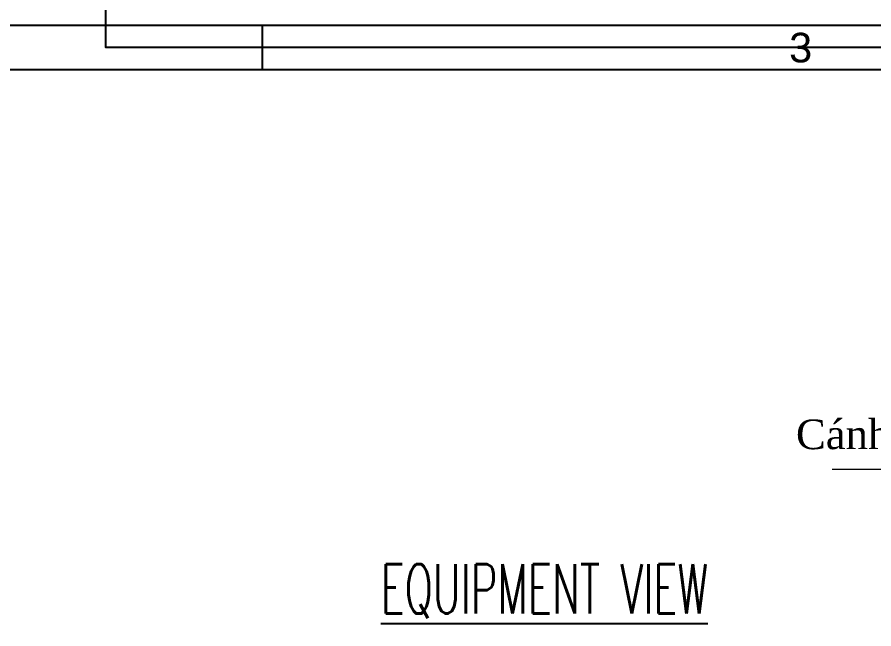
# Model space of a CAD drawing. Header units: millimetres. Extents: x 123558 to 149079, y -1073 to 14418.
# Drawn here: x 130883 to 131752, y 4615 to 5235 of the extents above; entities that cross this region are included whole.
import ezdxf
from ezdxf.enums import TextEntityAlignment as Align

# ---------------------------------------------------------------- set-up
doc = ezdxf.new("R2010")
doc.units = ezdxf.units.MM
doc.header["$LTSCALE"] = 3
for name, color, linetype in [('@.TEXT', 7, 'Continuous'), ('@.VISIBLE', 7, 'Continuous'), ('dim', 7, 'Continuous')]:
    doc.layers.add(name, color=color, linetype=linetype)
doc.styles.add('Ann_w01', font='romans.shx', dxfattribs={"width": 0.6, "bigfont": 'chineset.shx'})
doc.styles.add('Arial', font='arial.ttf')
doc.dimstyles.new('Dim 01_SC20', dxfattribs={"dimscale": 20, "dimtxt": 2, "dimasz": 1.3, "dimexe": 0.5, "dimexo": 0.5, "dimgap": 0.5, "dimtad": 1, "dimdec": 1, "dimzin": 12, "dimdsep": 46, "dimtxsty": 'Ann_w01', "dimblk": 'OPEN30', "dimcen": 1.5, "dimclrd": 6, "dimclre": 6, "dimclrt": 3, "dimadec": 1, "dimazin": 3, "dimtm": 1e-09, "dimtfac": 1, "dimtdec": 1, "dimtix": 1, "dimtmove": 0, "dimatfit": 3, "dimldrblk": 'OPEN30', "dimfxl": 1, "dimtolj": 1, "dimlwd": 20, "dimlwe": 20, "dimarcsym": 0})

# ---------------------------------------------------------------- blocks, each defined once
blk = doc.blocks.new('KHUNG BAN VE (Made by Tung)')
at = {"layer": '@.VISIBLE', "color": 8}
blk.add_line((148.5, 207), (148.5, 210), dxfattribs=at)
for points in [[(0, 0), (297, 0), (297, 210), (0, 210)], [(3, 3), (294, 3), (294, 207), (3, 207)]]:
    blk.add_lwpolyline(points, close=True, dxfattribs=at)
at = {"layer": '@.TEXT', "color": 1, "style": 'Arial'}
blk.add_text('3', height=2, dxfattribs=at).set_placement((184.875, 208.5), align=Align.MIDDLE_CENTER)
for tag, height, p in [('DESIGNER_NAME', 2, (38, 15.5)), ('PROJECT_CODE', 2, (258.5, 15.5)), ('SCALE', 2, (289, 15.5)), ('APPROVED_NAME', 2, (38, 10.5)), ('CUSTOMER_NAME', 2, (258.5, 10.5)), ('PAGE', 2, (289, 10.5)), ('DRAWING_NAME', 4, (173, 8)), ('TOTAL', 2, (289, 5.5))]:
    blk.add_attdef(tag, text='', height=height, dxfattribs=at).set_placement(p, align=Align.MIDDLE_CENTER)
blk = doc.blocks.new('_Open30')
at = {"color": 0, "linetype": 'ByBlock', "lineweight": -2}
for p, q in [((-1, 0.268), (0, 0)), ((0, 0), (-1, -0.268)), ((0, 0), (-1, 0))]:
    blk.add_line(p, q, dxfattribs=at)

msp = doc.modelspace()

# ---------------------------------------------------------------- linework, layer by layer
msp.add_lwpolyline([(130973.11, 6562.65), (132223.25, 6562.65), (132223.25, 5204.39), (130973.11, 5204.39)], close=True)

# ---------------------------------------------------------------- block references
at = {"layer": '@.VISIBLE', "xscale": 15, "yscale": 15, "zscale": 15}
msp.add_blockref('KHUNG BAN VE (Made by Tung)', (128904.5, 2076.89), dxfattribs=at)

# ---------------------------------------------------------------- texts
at = {"insert": (131672.88, 4827.38), "char_height": 30, "attachment_point": 1, "style": 'Ann_w01'}
msp.add_mtext_dynamic_manual_height_columns('{\\fTimes New Roman|b0|i0|c163|p18;\\W1;Cánh trong lùi vào 30mm }', width=482.2882, gutter_width=99.2, heights=[0], dxfattribs=at)
at = {"layer": 'dim', "color": 2, "insert": (131417.76, 4653.36), "char_height": 50, "attachment_point": 5, "style": 'Ann_w01'}
msp.add_mtext('\\A1;{\\LEQUIPMENT VIEW}', dxfattribs=at)

# ---------------------------------------------------------------- leaders
msp.add_leader([(132210.76, 4472.86), (132073.32, 4776.71), (131709.67, 4776.71)], dimstyle='Dim 01_SC20', override={"dimgap": 0.5, "dimtad": 0})

doc.saveas('drawing.dxf')
